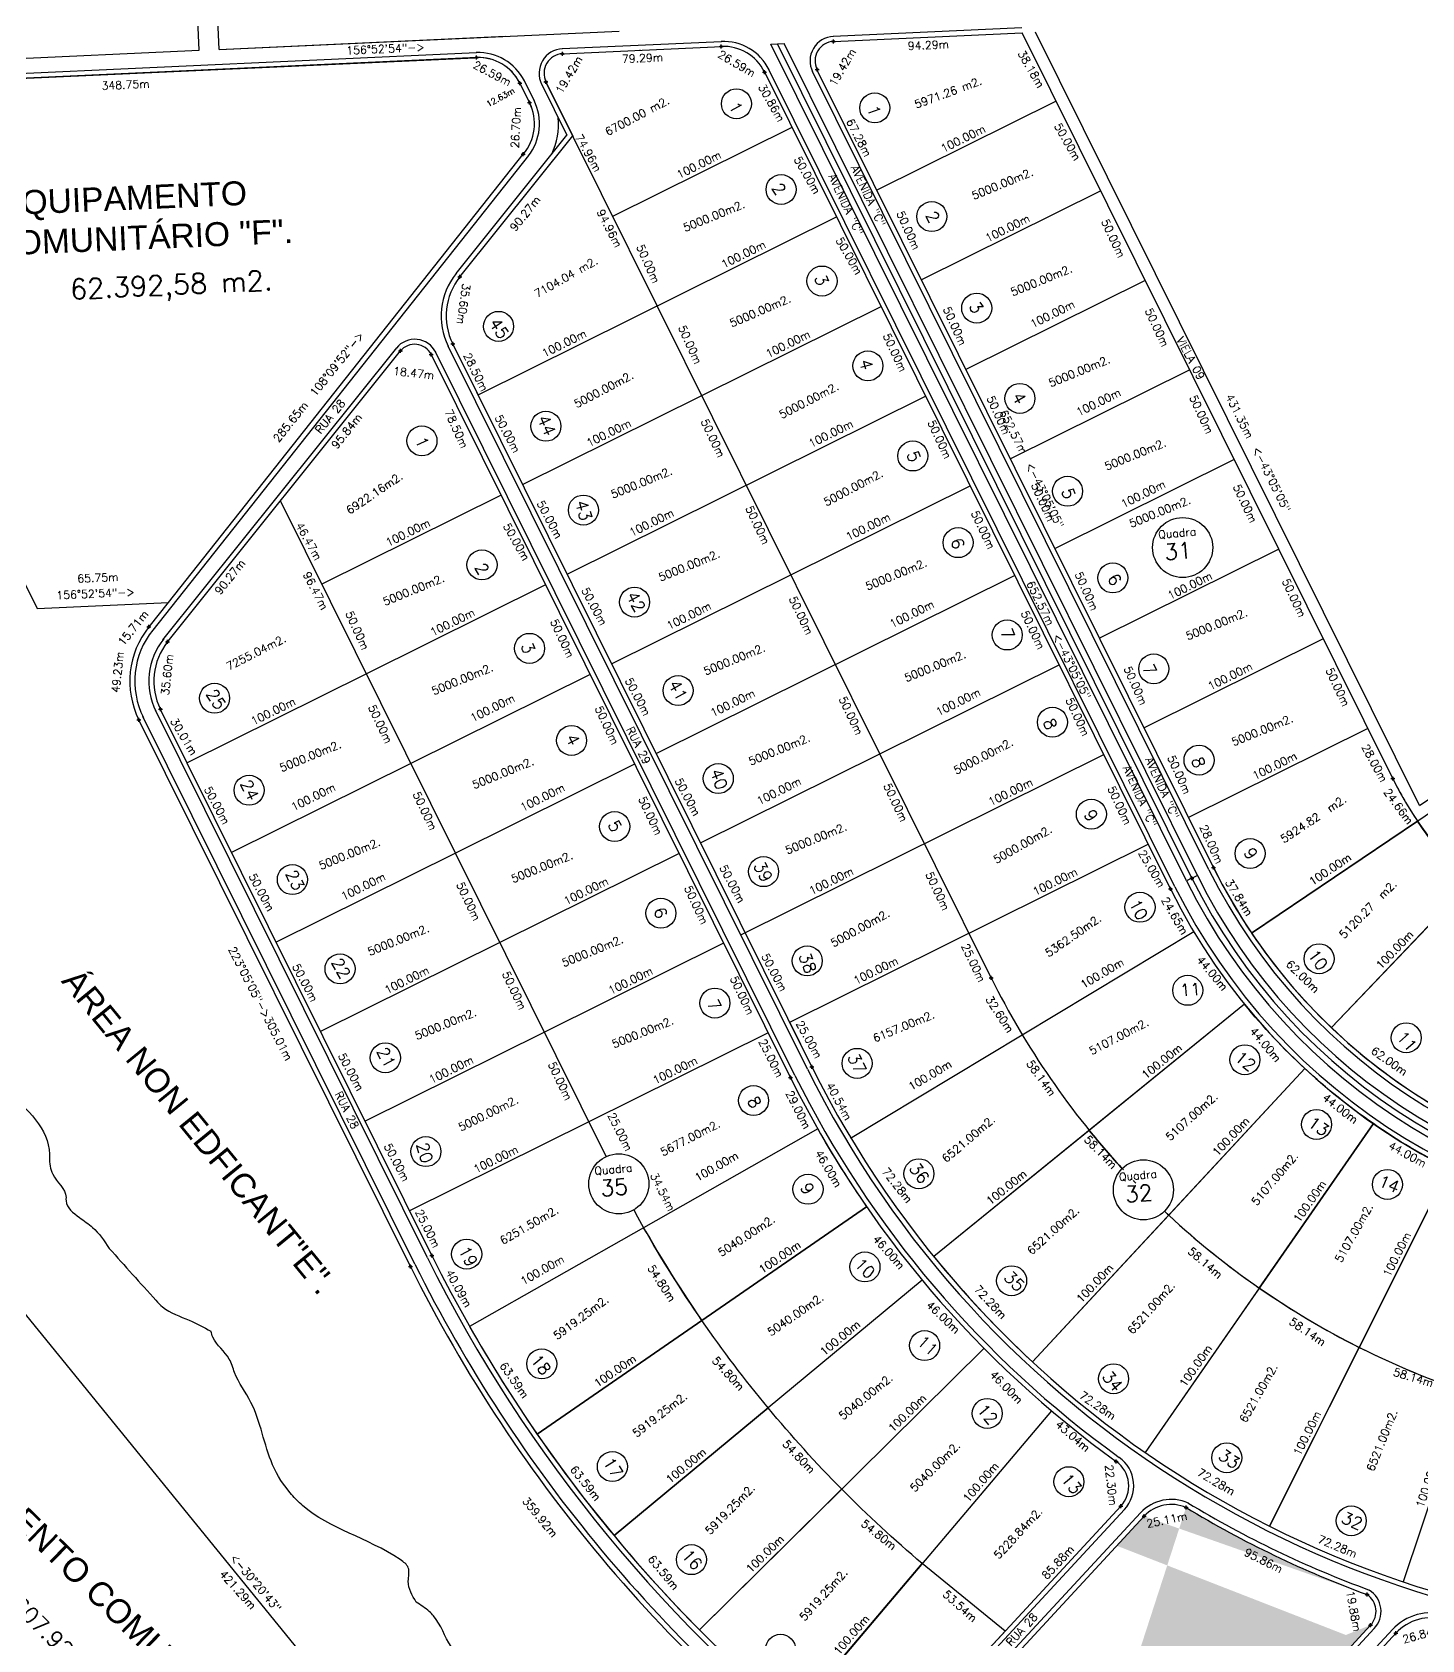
# Model space of a CAD drawing. Extents: x -23785941 to 8798891, y -8418521 to 21897894.
# Drawn here: x -25340 to -24646, y -2674 to -1871 of the extents above; entities that cross this region are included whole.
import ezdxf
from ezdxf.enums import TextEntityAlignment as Align

# ---------------------------------------------------------------- set-up
doc = ezdxf.new("R2010")
doc.units = 0
doc.header["$MEASUREMENT"] = 0
doc.header["$PDMODE"] = 34
doc.header["$PDSIZE"] = 1
doc.layers.get('0').update_dxf_attribs({"linetype": 'CONTINUOUS'})
for name, color, linetype in [('CALCADA', 3, 'CONTINUOUS'), ('REG60_100', 2, 'CONTINUOUS'), ('RUA', 1, 'CONTINUOUS'), ('TER_POLI', 5, 'CONTINUOUS'), ('VEGE', 102, 'CONTINUOUS'), ('VIEWPORT', 7, 'CONTINUOUS')]:
    doc.layers.add(name, color=color, linetype=linetype)
doc.styles.add('1_5MM', font='romans.shx', dxfattribs={"height": 6})
doc.styles.add('1MM', font='romans.shx', dxfattribs={"height": 4})
doc.styles.add('2_5MM', font='romans.shx', dxfattribs={"height": 10})
doc.styles.add('2MM', font='romans.shx', dxfattribs={"height": 8})
doc.styles.add('3MM', font='romans.shx', dxfattribs={"height": 12})
pattern_1 = [(159.495356, (-17588.3454, 15679.0388), (-4.5499744, -2.07309746), [0.9375, -6.1335678]), (114.495356, (-17588.3454, 15679.039), (-4.5499744, -2.0730975), [0.9375, -4.0625]), (204.495356, (-17588.3454, 15679.039), (2.0730975, -4.5499744), [0.9375, -4.0625])]

msp = doc.modelspace()

# ---------------------------------------------------------------- hatches: boundary and pattern name
at = {"layer": 'VEGE'}
h = msp.add_hatch(dxfattribs=at)
h.set_pattern_fill('GRASS', color=256, scale=5, angle=69.49536, style=0)
h.set_pattern_definition(pattern_1)
edge = h.paths.add_edge_path()
edge.add_line((-24784.86, -2612.72), (-24931.1, -2770.67))
edge.add_line((-24671.68, -2667.11), (-24843.05, -2852.2))
edge.add_arc((-24493.06, -2160.84), 523.12, 238.81481, 249.82227)
h = msp.add_hatch(dxfattribs=at)
h.set_pattern_fill('GRASS', color=256, scale=5, angle=69.49536, style=0)
h.set_pattern_definition(pattern_1)
h.paths.add_polyline_path([(-24798.51, -2627.46), (-24931.1, -2770.67), (-24843.05, -2852.2), (-24678.34, -2674.3)])
h.paths.add_polyline_path([(-24812.21, -2742.33), (-24786.08, -2711.17), (-24790.67, -2707.32), (-24816.81, -2738.47)], flags=24)
h.paths.add_polyline_path([(-24842.31, -2750.25), (-24785.88, -2684.98), (-24775.65, -2693.82), (-24832.08, -2759.09)], flags=24)
h.paths.add_polyline_path([(-24857.03, -2700.97), (-24838.46, -2680.92), (-24842.87, -2676.84), (-24861.44, -2696.9)], flags=24)
h.paths.add_polyline_path([(-24762.74, -2761.17), (-24744.17, -2741.11), (-24748.57, -2737.04), (-24767.14, -2757.1)], flags=24)
h.paths.add_polyline_path([(-24896.71, -2800.35), (-24876.78, -2818.2), (-24872.77, -2813.73), (-24892.71, -2795.88)], flags=24)

# ---------------------------------------------------------------- linework, layer by layer
for p, q in [((-25256.93, -1880.09), (-25274.71, -1490.5)), ((-25246.94, -1879.64), (-25264.72, -1490.04)), ((-25246.94, -1879.64), (-25047.15, -1870.52)), ((-24940.11, -1875.64), (-24845.77, -1871.34)), ((-24660.65, -2244.08), (-24845.77, -1871.34)), ((-24647.29, -2257.49), (-24839.22, -1871.04)), ((-25246.94, -1879.64), (-25103.89, -1873.11)), ((-25075.49, -1881.82), (-24995.9, -1878.19)), ((-25036.7, -1880.05), (-25036.71, -1879.88)), ((-24995.91, -1878.19), (-24996.14, -1878.2)), ((-25466.81, -1899.69), (-25118.42, -1883.78)), ((-25456.72, -1889.21), (-25256.93, -1880.09)), ((-25075.49, -1881.82), (-25075.35, -1881.82)), ((-24861.28, -2343.71), (-25083.72, -1895.81)), ((-25083.72, -1895.81), (-25070.31, -1922.8)), ((-25083.72, -1895.81), (-25083.66, -1895.93)), ((-24771.71, -2299.23), (-24974.58, -1890.75)), ((-24974.58, -1890.75), (-24974.48, -1890.95)), ((-24750.22, -2288.56), (-24948.34, -1889.63)), ((-25466.81, -1899.69), (-25338.01, -2159.03)), ((-25096.89, -1896.27), (-25091.93, -1906.27)), ((-25096.89, -1896.27), (-25091.93, -1906.27)), ((-25096.89, -1896.27), (-25091.93, -1906.27)), ((-24828.79, -1905.53), (-24918.35, -1950.01)), ((-25050.32, -1963.07), (-24960.75, -1918.59)), ((-25126.72, -1993.28), (-25070.31, -1922.8)), ((-25272.33, -2156.03), (-25095.04, -1932.06)), ((-24806.55, -1950.31), (-24896.11, -1994.79)), ((-25117.64, -2052.33), (-24938.51, -1963.37)), ((-24784.31, -1995.09), (-24873.87, -2039.57)), ((-25095.4, -2097.11), (-24916.27, -2008.15)), ((-25273.12, -2176.22), (-25156.35, -2030.31)), ((-25156.35, -2030.31), (-25156.5, -2030.49)), ((-24961.59, -2393.53), (-25141.16, -2031.94)), ((-25141.16, -2031.94), (-25141.06, -2032.15)), ((-24950.84, -2388.19), (-25130.32, -2026.81)), ((-25117.64, -2052.33), (-25130.32, -2026.81)), ((-24762.07, -2039.87), (-24851.63, -2084.35)), ((-25073.16, -2141.9), (-24894.03, -2052.93)), ((-24739.83, -2084.65), (-24829.39, -2129.14)), ((-25106.15, -2102.45), (-25195.71, -2146.93)), ((-25050.92, -2186.68), (-24871.79, -2097.72)), ((-25053.65, -2432.98), (-25216.38, -2105.32)), ((-24717.59, -2129.44), (-24807.15, -2173.92)), ((-25028.68, -2231.46), (-24849.55, -2142.5)), ((-25195.71, -2146.93), (-25195.71, -2146.93)), ((-25083.91, -2147.23), (-25173.47, -2191.71)), ((-25272.44, -2156.04), (-25282.15, -2168.29)), ((-25273.12, -2176.22), (-25272.78, -2175.79)), ((-24695.35, -2174.22), (-24784.91, -2218.7)), ((-25173.47, -2191.71), (-25263.03, -2236.19)), ((-25061.67, -2192.01), (-25151.23, -2236.49)), ((-25006.44, -2276.24), (-24827.31, -2187.28)), ((-25140.71, -2482.49), (-25276.62, -2208.84)), ((-25276.62, -2208.84), (-25276.38, -2209.32)), ((-24563.25, -2208.12), (-24731.2, -2321.24)), ((-24647.29, -2257.49), (-24567.22, -2203.56)), ((-25151.46, -2487.83), (-25287.41, -2214.09)), ((-25287.41, -2214.09), (-25287.13, -2214.66)), ((-24673.11, -2219), (-24762.67, -2263.48)), ((-24673.11, -2219), (-24762.67, -2263.48)), ((-24660.65, -2244.08), (-24673.11, -2219)), ((-24660.65, -2244.08), (-24673.11, -2219)), ((-24986.44, -2322.13), (-24805.07, -2232.06)), ((-25151.23, -2236.49), (-25240.79, -2280.97)), ((-25039.43, -2236.8), (-25128.99, -2281.27)), ((-24660.65, -2244.08), (-24660.65, -2244.08)), ((-24660.65, -2244.08), (-24660.65, -2244.08)), ((-24750.22, -2288.56), (-24762.67, -2263.48)), ((-24762.67, -2263.48), (-24750.22, -2288.56)), ((-24731.2, -2321.24), (-24648.26, -2265.38)), ((-25128.99, -2281.27), (-25218.55, -2325.76)), ((-25017.19, -2281.58), (-25106.75, -2326.06)), ((-24961.96, -2365.8), (-24782.83, -2276.84)), ((-24771.71, -2299.23), (-24782.83, -2276.84)), ((-24750.21, -2288.56), (-24750.22, -2288.56)), ((-24750.22, -2288.56), (-24750.21, -2288.56)), ((-24758.27, -2292.56), (-24763.65, -2295.23)), ((-24622.26, -2296.2), (-24691.31, -2368.54)), ((-24931.5, -2423.83), (-24760.07, -2320.53)), ((-24861.27, -2343.71), (-24872.39, -2321.32)), ((-24734.5, -2316.23), (-24734.55, -2316.26)), ((-25106.75, -2326.06), (-25196.31, -2370.54)), ((-24994.95, -2326.36), (-25084.51, -2370.84)), ((-24734.65, -2356.88), (-24889.95, -2482.9)), ((-24953.08, -2389.31), (-24964.2, -2366.91)), ((-24950.84, -2388.19), (-24961.96, -2365.8)), ((-25084.51, -2370.84), (-25174.07, -2415.32)), ((-24972.71, -2371.14), (-25062.27, -2415.62)), ((-24961.59, -2393.53), (-24972.71, -2371.14)), ((-24704.61, -2388.98), (-24840.6, -2535.63)), ((-25062.27, -2415.62), (-25151.83, -2460.1)), ((-25062.27, -2415.62), (-25151.83, -2460.1)), ((-24670.34, -2416.51), (-24784.31, -2580.87)), ((-24670.34, -2416.51), (-24727.32, -2498.69)), ((-24947.97, -2419.13), (-25034.93, -2468.51)), ((-24632.54, -2438.95), (-24722.2, -2617.73)), ((-24677.37, -2528.34), (-24632.54, -2438.95)), ((-24923.53, -2458.09), (-25088.1, -2571.73)), ((-25005.82, -2514.91), (-24923.53, -2458.09)), ((-24591.95, -2455.83), (-24655.52, -2645.46)), ((-25370.96, -2478.68), (-25104.98, -2805.39)), ((-24895.76, -2494.75), (-25049.72, -2622.4)), ((-24727.32, -2498.69), (-24784.31, -2580.87)), ((-24864.88, -2528.82), (-25007.03, -2669.51)), ((-24722.2, -2617.73), (-24677.37, -2528.34)), ((-24831.12, -2560.06), (-24960.37, -2712.68)), ((-24796.55, -2607.68), (-24912.72, -2733.15)), ((-24784.86, -2612.72), (-24931.1, -2770.67)), ((-24854.37, -2670.13), (-24895.74, -2636.37)), ((-24671.68, -2667.11), (-24843.05, -2852.2)), ((-24912.72, -2733.15), (-24854.37, -2670.13)), ((-24658.81, -2670.86), (-24829.79, -2855.54))]:
    msp.add_line(p, q)
at = {"color": 5}
msp.add_line((-24971.33, -1877.07), (-24964.78, -1876.77), dxfattribs=at)
at = {"color": 100}
for p, q in [((-24763.65, -2295.23), (-24971.33, -1877.07)), ((-24760.96, -2293.9), (-24968.05, -1876.92)), ((-24758.28, -2292.56), (-24964.78, -1876.77))]:
    msp.add_line(p, q, dxfattribs=at)
at = {"color": 3}
for p, q in [((-25128.67, -1991.72), (-25073.26, -1922.49)), ((-25092.38, -1932.72), (-25280.19, -2169.84)), ((-25275.07, -2174.65), (-25158.3, -2028.75))]:
    msp.add_line(p, q, dxfattribs=at)
for points in [[(-25095.04, -1932.06), (-25095.07, -1932.08, 0.299702), (-25091.93, -1906.27), (-25096.89, -1896.27, 0.290574), (-25118.15, -1883.77), (-25466.81, -1899.69), (-25338.01, -2159.03), (-25272.33, -2156.03)], [(-24731.2, -2321.24, 0.054037), (-24691.31, -2368.54), (-24622.26, -2296.2, -0.054037), (-24648.26, -2265.38)], [(-24622.26, -2296.2), (-24691.31, -2368.54, 0.054037), (-24642.2, -2406.19), (-24590.26, -2320.74, -0.054037)], [(-24704.61, -2388.98), (-24772.6, -2462.3, 0.035369), (-24727.32, -2498.69), (-24670.34, -2416.51, -0.035369)], [(-24670.34, -2416.51), (-24727.32, -2498.69, 0.035369), (-24677.37, -2528.34), (-24632.54, -2438.95, -0.035369)], [(-24632.54, -2438.95), (-24677.37, -2528.34, 0.035369), (-24623.73, -2550.65), (-24591.95, -2455.83, -0.035369)], [(-25034.93, -2468.51), (-25121.89, -2517.88, 0.021989), (-25088.1, -2571.73), (-25005.82, -2514.91, -0.021989)], [(-25005.82, -2514.91), (-25088.1, -2571.73, 0.021989), (-25049.72, -2622.4), (-24972.74, -2558.57, -0.021989)], [(-24972.74, -2558.57), (-25049.72, -2622.4, 0.021989), (-25007.03, -2669.51), (-24935.95, -2599.17, -0.021989)], [(-24935.95, -2599.17), (-25007.03, -2669.51, 0.021989), (-24960.37, -2712.68), (-24895.74, -2636.37, -0.021989)]]:
    msp.add_lwpolyline(points, format="xyb", close=True)
for points in [[(-24774.73, -2460.32, 0.001768), (-24772.6, -2462.3), (-24704.61, -2388.98, -0.035369), (-24734.65, -2356.88), (-24812.3, -2419.89, 0.015904), (-24795.19, -2439.66, 0.015904)], [(-24795.19, -2439.66, -0.015904), (-24812.3, -2419.89), (-24889.95, -2482.9, 0.035369), (-24840.6, -2535.63), (-24772.6, -2462.3, -0.001768), (-24774.73, -2460.32)], [(-24789.03, -2446.19, -0.001072), (-24790.25, -2444.92, -0.001072)], [(-24790.25, -2444.92, 0.001072), (-24789.03, -2446.19)]]:
    msp.add_lwpolyline(points, format="xyb")
for centre in [(-24988.57, -1906.84), (-24919.42, -1908.87), (-24966.24, -1949.67), (-24890.98, -1963.21), (-24945.81, -1995.41), (-24868.52, -2008.96), (-25107.42, -2018.07), (-24922.86, -2037.81), (-24846.92, -2054.07), (-25083.76, -2067.98), (-25145.68, -2075.29), (-24900.43, -2082.85), (-24823.14, -2100.46), (-25065.03, -2109.86), (-24877.79, -2126.16), (-25115.69, -2137.25), (-24800.5, -2143.77), (-25039.45, -2155.89), (-24853.29, -2172.3), (-25091.95, -2178.98), (-24780.06, -2189.23), (-25017.72, -2200.06), (-25249.29, -2203.92), (-24830.66, -2215.9), (-25070.94, -2225.02), (-24757.43, -2234.86), (-24997.62, -2244.04), (-25232.07, -2249.91), (-24811.23, -2261.87), (-25049.4, -2268.04), (-24731.9, -2281.51), (-25210.43, -2294.55), (-24974.99, -2290.57), (-25026.28, -2311.35), (-24786.93, -2308.37), (-24953.19, -2335.17), (-24697.43, -2334.11), (-25186.62, -2339.17), (-24763.09, -2349.88), (-24999.33, -2356.26), (-24653.93, -2373.59), (-25163.98, -2383.61), (-24734.53, -2384.58), (-24928.25, -2386.38), (-24980.02, -2404.97), (-24698.74, -2416.92), (-25143.7, -2430.49), (-24897.37, -2441.54), (-24952.8, -2449.32), (-24663.32, -2446.88), (-25123.35, -2481.72), (-24924.34, -2488.13), (-24851.06, -2495.03), (-24894.53, -2527.42), (-25085.85, -2536.59), (-24800.13, -2543.98), (-24863.23, -2561.34), (-24743.59, -2583.5), (-25050.55, -2587.88), (-24822.46, -2595.45), (-24681.36, -2615.01), (-25011.05, -2634.41), (-24966.52, -2679.22)]:
    msp.add_circle(centre, 7.5)
at = {"color": 5}
for centre in [(-24765.61, -2128.6), (-25047.33, -2446.58), (-24785.23, -2449.6)]:
    msp.add_circle(centre, 15, dxfattribs=at)
for centre, radius, start, end in [((-24995.09, -1901.18), 23.01, 26.41063, 92.61305), ((-24939.52, -1885.4), 9.78, 92.61369, 206.41063), ((-25117.37, -1906.77), 23.01, 26.41059, 92.61467), ((-25074.9, -1891.58), 9.78, 92.61369, 206.41063), ((-25113.1, -1916.78), 23.64, 319.67627, 26.41063), ((-25102.24, -2012.86), 31.34, 141.33049, 206.41063), ((-25149.31, -2036.24), 9.21, 26.41063, 141.33049), ((-25248.3, -2195.38), 43.35, 141.33049, 206.41063), ((-25248.3, -2195.38), 31.35, 141.33049, 206.41063), ((-24493.06, -2160.84), 187.12, 206.41063, 270.43452), ((-24493.06, -2160.84), 187.12, 206.41063, 213.96119), ((-24493.06, -2160.84), 287.12, 206.41063, 270.43452), ((-24493.06, -2160.84), 287.12, 206.41063, 213.96119), ((-24493.06, -2160.84), 311.12, 206.41063, 270.43452), ((-24493.06, -2160.84), 411.12, 206.41063, 222.70224), ((-24493.06, -2160.84), 523.12, 206.41063, 234.23747), ((-24493.06, -2160.84), 511.12, 206.41063, 270.43452), ((-24493.06, -2160.84), 311.12, 235.26258, 243.36508), ((-24493.06, -2160.84), 523.12, 209.58702, 214.62563), ((-24493.06, -2160.84), 411.12, 223.7081, 223.95372), ((-24493.06, -2160.84), 623.12, 208.65027, 214.62563), ((-24493.06, -2160.84), 411.12, 226.7548, 270.45951), ((-24493.06, -2160.84), 723.12, 206.41063, 232.54333), ((-24493.06, -2160.84), 735.12, 206.41063, 234.46291), ((-24493.06, -2160.84), 411.12, 235.26258, 243.36508), ((-24493.06, -2160.84), 411.12, 235.26258, 243.36508), ((-24807.55, -2597.49), 14.99, 317.20508, 54.23747), ((-24771.35, -2625.22), 18.41, 65.74408, 137.20508), ((-24493.06, -2160.84), 523.12, 238.81481, 249.82227), ((-24679.08, -2660.26), 10.08, 317.20508, 56.40213), ((-24641.28, -2687.73), 24.33, 73.88591, 137.20508)]:
    msp.add_arc(centre, radius, start, end)
at = {"color": 3}
for centre, radius, start, end in [((-25102.24, -2012.86), 33.84, 141.33049, 206.41063), ((-25149.31, -2036.24), 11.71, 26.41063, 141.33049)]:
    msp.add_arc(centre, radius, start, end, dxfattribs=at)
at = {"color": 100}
for radius in [302.12, 299.12, 296.12]:
    msp.add_arc((-24493.06, -2160.84), radius, 206.41063, 270.43452, dxfattribs=at)
at = {"color": 140}
for points, start_tangent in [([(-25353.44, -2399.8), (-25331.85, -2431.8), (-25331.85, -2433.47), (-25330.18, -2441.78), (-25323.53, -2453.41), (-25323.53, -2455.08), (-25316.87, -2463.39), (-25310.22, -2468.37), (-25301.94, -2478.84)], (-0.545978, 0.837799)), ([(-25148.56, -2655.63), (-25152.5, -2645.22), (-25152.5, -2638.45), (-25156.57, -2634.39), (-25205.39, -2607.29), (-25210.81, -2601.87), (-25220.3, -2586.97), (-25231.15, -2555.81), (-25239.29, -2540.91), (-25242, -2534.14), (-25250.13, -2523.3), (-25251.14, -2520.22)], (0.603856, -0.797093)), ([(-25045.88, -2796.04), (-25063.45, -2780.3), (-25072.18, -2767.22), (-25087.46, -2736.68), (-25091.83, -2725.78), (-25104.93, -2708.33), (-25115.84, -2690.88), (-25124.58, -2684.34), (-25131.13, -2677.79), (-25139.86, -2662.52), (-25142.04, -2660.34), (-25148.56, -2655.63)], (0.590283, -0.807196))]:
    msp.add_spline(points, degree=3, dxfattribs=dict(at, start_tangent=start_tangent))
at = {"color": 140, "end_tangent": (0.979341, -0.202217)}
msp.add_spline([(-25301.94, -2478.84), (-25278.57, -2504.8), (-25275.24, -2508.13), (-25261.93, -2514.78), (-25251.14, -2520.22)], degree=3, dxfattribs=at)
for p in [(-25118.42, -1883.78), (-25096.76, -1896.53), (-25126.72, -1993.28), (-25130.32, -2026.81), (-25272.78, -2175.79), (-25276.38, -2209.32), (-24660.65, -2244.08), (-24750.22, -2288.56), (-24760.96, -2293.9), (-24771.71, -2299.23), (-24861.27, -2343.71), (-24961.58, -2393.53), (-24950.84, -2388.19), (-25140.71, -2482.49), (-24798.79, -2585.33), (-24796.55, -2607.68), (-24763.94, -2608.37), (-24784.86, -2612.72)]:
    msp.add_point(p)
at = {"layer": 'CALCADA'}
for p, q in [((-24940.23, -1873.08), (-24845.89, -1868.78)), ((-25075.61, -1879.26), (-24996.01, -1875.63)), ((-24971.33, -1877.07), (-24964.78, -1876.77)), ((-25466.37, -1897.1), (-25118.44, -1881.22)), ((-25094.9, -1894.65), (-25089.68, -1905.17)), ((-24769.47, -2298.12), (-24972.34, -1889.64)), ((-24752.46, -2289.67), (-24950.58, -1890.74)), ((-25085.96, -1896.92), (-25073.26, -1922.49)), ((-24959.35, -2392.42), (-25138.92, -2030.83)), ((-24953.08, -2389.31), (-25132.55, -2027.92)), ((-25149.22, -2486.72), (-25285.17, -2212.98)), ((-25142.95, -2483.6), (-25278.86, -2209.95)), ((-24786.68, -2611), (-24911.59, -2745.92)), ((-24794.71, -2609.37), (-24910.88, -2734.85)), ((-24669.91, -2668.87), (-24841.21, -2853.89)), ((-24660.63, -2669.15), (-24832.37, -2854.64))]:
    msp.add_line(p, q, dxfattribs=at)
for centre, radius, start, end in [((-25074.9, -1891.58), 12.28, 92.61369, 206.41063), ((-24995.09, -1901.18), 25.51, 26.41063, 92.61305), ((-24939.52, -1885.4), 12.28, 92.61369, 206.41063), ((-25117.37, -1906.77), 25.51, 26.41059, 92.61467), ((-25113.1, -1916.78), 26.14, 321.61897, 26.41063), ((-25113.1, -1916.78), 35.64, 334.75938, 4.8228), ((-25248.3, -2195.38), 40.85, 141.33049, 206.41063), ((-25248.3, -2195.38), 33.85, 141.33049, 206.41063), ((-24493.06, -2160.84), 289.62, 206.41063, 270.43452), ((-24493.06, -2160.84), 308.62, 206.41063, 270.43452), ((-24493.06, -2160.84), 520.62, 206.41063, 234.23747), ((-24493.06, -2160.84), 513.62, 206.41063, 270.43452), ((-24493.06, -2160.84), 732.62, 206.41063, 233.23465), ((-24493.06, -2160.84), 725.62, 206.41063, 232.54333), ((-24807.55, -2597.49), 17.49, 317.20508, 54.23747), ((-24771.35, -2625.22), 20.91, 65.78733, 137.20508), ((-24493.06, -2160.84), 520.62, 238.76802, 249.85279), ((-24641.28, -2687.73), 26.83, 73.88591, 137.20508)]:
    msp.add_arc(centre, radius, start, end, dxfattribs=at)
at = {"layer": 'REG60_100'}
msp.add_line((-24658.81, -2670.86), (-24659.13, -2671.21), dxfattribs=at)
msp.add_arc((-24679.08, -2660.26), 12.58, 316.77072, 57.81649, dxfattribs=at)
for p in [(-24673.5, -2651.86), (-24671.68, -2667.11), (-24659.13, -2671.2)]:
    msp.add_point(p, dxfattribs=at)
at = {"layer": 'RUA'}
for p, q in [((-25466.81, -1899.69), (-25338.01, -2159.03)), ((-25096.8, -1896.52), (-25096.72, -1896.45)), ((-25095.07, -1932.08), (-25095.04, -1932.06)), ((-25338.01, -2159.03), (-25272.33, -2156.03))]:
    msp.add_line(p, q, dxfattribs=at)
at = {"layer": 'TER_POLI'}
for p, q in [((-25466.81, -1899.69), (-25118.42, -1883.78)), ((-25466.81, -1899.69), (-25119.12, -1883.81)), ((-25118.42, -1883.78), (-25118.42, -1883.78))]:
    msp.add_line(p, q, dxfattribs=at)
at = {"layer": 'VIEWPORT'}
for p in [(-24996.14, -1878.2), (-24940.11, -1875.64), (-25075.49, -1881.82), (-25083.72, -1895.81), (-24974.48, -1890.95), (-24948.28, -1889.75), (-25091.93, -1906.27), (-25095.04, -1932.06), (-25156.35, -2030.31), (-25141.06, -2032.15), (-25282.15, -2168.29), (-25287.13, -2214.66), (-25151.46, -2487.83)]:
    msp.add_point(p, dxfattribs=at)

# ---------------------------------------------------------------- texts
at = {"color": 1, "style": '1MM'}
for s, rotation, p in [('156%%d52\'54"->', 2.61369, (-25163.97, -1879.33)), ('652.57m  <-43%%d05\'05"', 296.41063, (-24840.93, -2089.33)), (' <-43%%d05\'05"', 296.41063, (-24721.73, -2093.35)), ('652.57m  <-43%%d05\'05"', 296.41063, (-24827.51, -2174.82))]:
    msp.add_text(s, height=4, rotation=rotation, dxfattribs=at).set_placement(p, align=Align.MIDDLE)
at = {"style": '1MM'}
for rotation, p in [(39.05758, (-24775.99, -2385.28)), (39.05758, (-24775.99, -2385.28)), (39.05758, (-24853.64, -2448.29)), (63.36508, (-24703.36, -2571.23))]:
    msp.add_text('100.00m', height=4, rotation=rotation, dxfattribs=at).set_placement(p, align=Align.MIDDLE)
at = {"attachment_point": 1}
for s, insert, char_height, width, rotation, style in [('1', (-24987.55, -1905.02), 6, 1.625, 298.90353, '1_5MM'), ('1', (-24917.83, -1906.89), 6, 1.625, 289.89983, '1_5MM'), ('2', (-24966.25, -1945.57), 6, 11.198, 303.13065, '1_5MM'), ('2', (-24889, -1959.64), 6, 11.198, 297.4933, '1_5MM'), ('3', (-24944.1, -1991.5), 6, 7.465, 290.71767, '1_5MM'), ('3', (-24867.63, -2004.86), 6, 7.465, 303.61583, '1_5MM'), ('45', (-25107.43, -2013.21), 6, 3.251, 303.31198, '1_5MM'), ('VIELA 09', (-24765.31, -2022.76), 4, 603.212, 298.07976, '1MM'), ('4', (-24921.36, -2033.87), 6, 5.226, 284.23218, '1_5MM'), ('4', (-24845.85, -2050.22), 6, 5.226, 299.00832, '1_5MM'), ('44', (-25082.84, -2061.64), 6, 3.251, 294.27487, '1_5MM'), ('1', (-25143.97, -2072.34), 6, 1.625, 294.07273, '1_5MM'), ('5', (-24897.99, -2079.64), 6, 8.212, 290.93276, '1_5MM'), ('5', (-24820.66, -2098.19), 6, 8.212, 289.70861, '1_5MM'), ('43', (-25063.36, -2104.31), 6, 3.251, 285.78641, '1_5MM'), ('6', (-24876.05, -2123.15), 6, 3.942, 290.0962, '1_5MM'), ('2', (-25114.38, -2135.51), 6, 11.198, 299.76604, '1_5MM'), ('6', (-24798.32, -2140.93), 6, 3.942, 300.7097, '1_5MM'), ('42', (-25038.53, -2149.76), 6, 3.251, 297.80581, '1_5MM'), ('7', (-24851.28, -2168.19), 6, 3.942, 293.31007, '1_5MM'), ('3', (-25090.89, -2175.26), 6, 7.465, 293.24711, '1_5MM'), ('7', (-24780.58, -2185.98), 6, 3.942, 295.58628, '1_5MM'), ('25', (-25248.8, -2198.5), 6, 1.625, 302.85329, '1_5MM'), ('41', (-25017.58, -2194.01), 6, 3.251, 298.30708, '1_5MM'), ('8', (-24830.05, -2213.29), 6, 4.927, 293.78576, '1_5MM'), ('4', (-25068.74, -2221.02), 6, 5.226, 295.51198, '1_5MM'), ('40', (-24996.2, -2238.46), 6, 3.251, 289.78156, '1_5MM'), ('8', (-24755.75, -2232.56), 6, 4.927, 289.47252, '1_5MM'), ('24', (-25231.34, -2243.85), 6, 3.251, 295.81888, '1_5MM'), ('5', (-25047.9, -2264.12), 6, 8.212, 300.11763, '1_5MM'), ('9', (-24810.42, -2258.67), 6, 7.631, 305.7999, '1_5MM'), ('9', (-24730.44, -2277.71), 6, 7.631, 303.61781, '1_5MM'), ('39', (-24974.94, -2284.7), 6, 3.251, 297.6489, '1_5MM'), ('23', (-25208.72, -2288.86), 6, 3.251, 296.67513, '1_5MM'), ('10', (-24787.32, -2303.55), 6, 2.438, 296.79452, '1_5MM'), ('6', (-25024.58, -2307.64), 6, 3.942, 291.64322, '1_5MM'), ('22', (-25186.05, -2332.91), 6, 2.438, 299.58599, '1_5MM'), ('38', (-24951.98, -2330.34), 6, 3.251, 291.21365, '1_5MM'), ('10', (-24698.51, -2328.66), 6, 2.438, 305.12872, '1_5MM'), ('11', (-24767.13, -2346.93), 6, 3.251, 4.71761, '1_5MM'), ('7', (-24998.2, -2353.65), 6, 3.942, 296.78267, '1_5MM'), ('11', (-24654.71, -2369.56), 6, 3.251, 311.30121, '1_5MM'), ('21', (-25163.35, -2377.45), 6, 7.631, 297.71557, '1_5MM'), ('37', (-24927.78, -2380.55), 6, 2.438, 294.77502, '1_5MM'), ('12', (-24736.38, -2379.67), 6, 3.251, 320.82304, '1_5MM'), ('8', (-24978.27, -2402.05), 6, 4.927, 301.73055, '1_5MM'), ('13', (-24700.19, -2412.4), 6, 1.625, 324.83286, '1_5MM'), ('20', (-25142.86, -2425.26), 6, 4.927, 285.97154, '1_5MM'), ('36', (-24897.75, -2435.32), 6, 3.251, 306.39065, '1_5MM'), ('9', (-24951.93, -2445.21), 6, 7.631, 302.90972, '1_5MM'), ('14', (-24666.08, -2441.95), 6, 11.198, 336.82006, '1_5MM'), ('19', (-25122.48, -2476.88), 6, 3.942, 298.98822, '1_5MM'), ('10', (-24925.75, -2482.95), 6, 2.438, 313.82754, '1_5MM'), ('35', (-24851.23, -2489.54), 6, 3.251, 315.70251, '1_5MM'), ('11', (-24894.87, -2521.74), 6, 3.251, 318.29587, '1_5MM'), ('18', (-25087.03, -2531.08), 6, 3.942, 308.52231, '1_5MM'), ('34', (-24801.57, -2539.39), 6, 2.438, 309.33388, '1_5MM'), ('12', (-24864.05, -2555.83), 6, 3.251, 309.14328, '1_5MM'), ('17', (-25050.32, -2582.44), 6, 8.212, 302.05372, '1_5MM'), ('33', (-24744.95, -2578.67), 6, 7.631, 325.77714, '1_5MM'), ('13', (-24822.09, -2590.56), 6, 1.625, 309.70741, '1_5MM'), ('32', (-24684.5, -2610.17), 6, 4.927, 336.69276, '1_5MM'), ('16', (-25011.73, -2628.53), 6, 5.226, 310.61352, '1_5MM')]:
    msp.add_mtext(s, dxfattribs=dict(at, insert=insert, char_height=char_height, width=width, rotation=rotation, style=style))
at = {"color": 1, "char_height": 4, "attachment_point": 1, "rotation": 5.03393, "style": '1MM'}
for insert in [(-24777.99, -2120.2), (-25059.7, -2438.19), (-24797.6, -2441.21)]:
    msp.add_mtext('Quadra', dxfattribs=dict(at, insert=insert))
at = {"color": 1, "char_height": 8, "width": 20.682, "attachment_point": 1, "rotation": 5.03393, "style": '2MM'}
for s, insert in [('31', (-24775.12, -2126.99)), ('35', (-25056.83, -2444.97)), ('32', (-24794.73, -2447.99))]:
    msp.add_mtext(s, dxfattribs=dict(at, insert=insert))
at = {"layer": 'REG60_100', "style": '1MM'}
for s, height, rotation, p in [('94.29m', 4, 2.61313, (-24892.69, -1877.48)), ('26.59m', 4, 332.28494, (-25110.55, -1891.7)), ('19.42m', 4, 59.51202, (-25072.23, -1892.31)), ('79.29m', 4, 2.61369, (-25035.51, -1884)), ('26.59m', 4, 329.51175, (-24988.36, -1886.79)), ('19.42m', 4, 59.51202, (-24935.58, -1888.56)), ('38.18m', 4, 299.99118, (-24841.29, -1889.47)), ('12.63m', 3, 28.65921, (-25106.48, -1903.58)), ('30.86m', 4, 299.53529, (-24971.02, -1906.39)), ('26.70m', 4, 86.73279, (-25098.78, -1918.73)), ('67.28m', 4, 297.36683, (-24927.38, -1923.79)), ('100.00m', 4, 26.41063, (-24875.35, -1924.19)), ('50.00m', 4, 299.99118, (-24823.12, -1925.82)), ('74.96m', 4, 299.72134, (-25062.49, -1931.42)), ('100.00m', 4, 26.41063, (-25007.31, -1937.25)), ('100.00m', 4, 26.41063, (-25007.31, -1937.25)), ('50.00m', 4, 299.99118, (-24953.13, -1942.52)), ('90.27m', 4, 51.33036, (-25094.15, -1961.62)), ('94.96m', 4, 297.36681, (-25051.98, -1969.11)), ('50.00m', 4, 294.28696, (-24902.63, -1970.11)), ('100.00m', 4, 26.41063, (-24853.11, -1968.97)), ('50.00m', 4, 295.07832, (-24800.24, -1974.08)), ('50.00m', 4, 299.99118, (-24932.23, -1982.87)), ('50.00m', 4, 294.28696, (-25032.63, -1986.81)), ('100.00m', 4, 26.41063, (-24985.07, -1982.03)), ('35.60m', 4, 261.82326, (-25124.85, -2006.83)), ('50.00m', 4, 294.28696, (-24879.41, -2017.89)), ('100.00m', 4, 26.41063, (-24830.67, -2011.87)), ('50.00m', 4, 295.07832, (-24778.42, -2018.61)), ('100.00m', 4, 26.41063, (-25074.63, -2026.51)), ('50.00m', 4, 294.28696, (-25011.73, -2027.16)), ('100.00m', 4, 26.41063, (-24962.83, -2026.81)), ('50.00m', 4, 295.07832, (-24909.35, -2031.13)), ('28.50m', 4, 296.41063, (-25118.74, -2040.9)), ('18.47m', 4, 353.87063, (-25149.81, -2041.42)), ('50.00m', 4, 294.28696, (-24857.59, -2062.42)), ('100.00m', 4, 26.41063, (-24807.68, -2055.98)), ('50.00m', 4, 295.07832, (-24756.21, -2062.06)), ('95.84m', 4, 51.33036, (-25183.32, -2070.41)), ('78.50m', 4, 294.26129, (-25128.44, -2069.24)), ('50.00m', 4, 298.05108, (-25102.9, -2071.7)), ('50.00m', 4, 295.42727, (-25000.27, -2073.94)), ('100.00m', 4, 26.41063, (-25052.39, -2071.29)), ('100.00m', 4, 26.41063, (-24941.41, -2071.61)), ('50.00m', 4, 295.07832, (-24887.03, -2074.55)), ('50.00m', 4, 294.28696, (-24835.38, -2105.87)), ('100.00m', 4, 26.41063, (-24785.36, -2101.84)), ('50.00m', 4, 295.07832, (-24734.39, -2106.59)), ('50.00m', 4, 298.05108, (-25081.88, -2114.59)), ('100.00m', 4, 26.41063, (-25030.97, -2116.09)), ('50.00m', 4, 295.42727, (-24977.95, -2117.36)), ('100.00m', 4, 26.41063, (-24922.78, -2118.2)), ('50.00m', 4, 295.07832, (-24865.3, -2119.74)), ('46.47m', 4, 298.83212, (-25202.17, -2125.51)), ('100.00m', 4, 26.41063, (-25152.7, -2121.11)), ('50.00m', 4, 299.99118, (-25098.45, -2125.74)), ('90.27m', 4, 51.33036, (-25241.63, -2143.27)), ('96.47m', 4, 297.21383, (-25198.77, -2150.22)), ('50.00m', 4, 294.28696, (-24813.56, -2150.4)), ('100.00m', 4, 26.41063, (-24761.99, -2147.59)), ('50.00m', 4, 295.07832, (-24709.94, -2153.77)), ('50.00m', 4, 298.05108, (-25059.56, -2158.01)), ('50.00m', 4, 295.42727, (-24956.22, -2162.54)), ('15.71m', 4, 51.61889, (-25289.97, -2168.77)), ('50.00m', 4, 294.28696, (-25177.95, -2170.03)), ('100.00m', 4, 26.41063, (-25130.46, -2165.89)), ('100.00m', 4, 26.41063, (-25012.34, -2162.68)), ('100.00m', 4, 26.41063, (-24900.9, -2161.77)), ('50.00m', 4, 295.07832, (-24840.39, -2169.79)), ('50.00m', 4, 295.07832, (-25075.57, -2174)), ('49.23m', 4, 83.87063, (-25297.78, -2190.86)), ('35.60m', 4, 83.87063, (-25273.02, -2192.16)), ('50.00m', 4, 294.28696, (-24789.11, -2197.57)), ('100.00m', 4, 26.41063, (-24741.91, -2192.87)), ('50.00m', 4, 295.07832, (-24688.12, -2198.3)), ('50.00m', 4, 298.05108, (-25037.83, -2203.19)), ('100.00m', 4, 26.41063, (-24990.46, -2206.25)), ('100.00m', 4, 26.41063, (-24877.77, -2205.79)), ('100.00m', 4, 26.41063, (-25220.03, -2210.37)), ('50.00m', 4, 295.42727, (-25166.48, -2216.81)), ('100.00m', 4, 26.41063, (-25110.44, -2208.76)), ('50.00m', 4, 295.07832, (-25053.25, -2217.42)), ('50.00m', 4, 295.42727, (-24931.31, -2212.59)), ('50.00m', 4, 295.07832, (-24818.07, -2213.21)), ('30.01m', 4, 300.92838, (-25264.61, -2223.1)), ('50.00m', 4, 294.28696, (-24767.29, -2242.1)), ('100.00m', 4, 26.41063, (-24719.67, -2237.66)), ('28.00m', 4, 298.62325, (-24669.7, -2236.32)), ('50.00m', 4, 298.05108, (-25248.09, -2257.46)), ('100.00m', 4, 26.41063, (-25200, -2253.24)), ('100.00m', 4, 26.41063, (-25085.45, -2253.48)), ('50.00m', 4, 298.05108, (-25012.92, -2253.24)), ('100.00m', 4, 26.41063, (-24967.33, -2250.27)), ('50.00m', 4, 295.42727, (-24908.99, -2256.01)), ('100.00m', 4, 26.41063, (-24851.63, -2250.72)), ('50.00m', 4, 295.07832, (-24797.11, -2257.47)), ('24.66m', 4, 306.38963, (-24657.72, -2257.95)), ('50.00m', 4, 295.42727, (-25144.16, -2260.23)), ('50.00m', 4, 295.07832, (-25031.52, -2262.6)), ('28.00m', 4, 294.2058, (-24751.17, -2276.85)), ('25.00m', 4, 300.4525, (-24781, -2289.1)), ('50.00m', 4, 298.05108, (-24990.6, -2296.67)), ('100.00m', 4, 26.41063, (-24941.19, -2295.2)), ('100.00m', 4, 33.96119, (-24691.95, -2289.39)), ('50.00m', 4, 298.05108, (-25225.77, -2300.88)), ('100.00m', 4, 26.41063, (-25175.02, -2297.96)), ('50.00m', 4, 295.42727, (-25122.43, -2305.41)), ('100.00m', 4, 26.41063, (-25063.74, -2300.23)), ('50.00m', 4, 295.07832, (-25008.61, -2307.2)), ('50.00m', 4, 295.42727, (-24888.03, -2300.27)), ('100.00m', 4, 26.41063, (-24829.39, -2295.5)), ('37.84m', 4, 302.16866, (-24737.45, -2303.49)), ('24.65m', 4, 300.54018, (-24769.49, -2312.63)), ('100.00m', 4, 46.33341, (-24659.67, -2329.61)), ('25.00m', 4, 295.51533, (-24870.09, -2336.18)), ('50.00m', 4, 298.05108, (-25204.04, -2346.06)), ('50.00m', 4, 298.05108, (-24969.64, -2340.92)), ('100.00m', 4, 26.41063, (-24918.95, -2339.98)), ('100.00m', 4, 30.62175, (-24805.86, -2341.34)), ('44.00m', 4, 310.03985, (-24750.77, -2341.37)), ('62.00m', 4, 315.54201, (-24705.57, -2342.97)), ('100.00m', 4, 26.41063, (-25153.31, -2344.71)), ('50.00m', 4, 295.42727, (-25099.52, -2350)), ('100.00m', 4, 26.41063, (-25041.5, -2345.01)), ('50.00m', 4, 295.07832, (-24985.7, -2352.38)), ('32.60m', 4, 302.90911, (-24857.01, -2361.86)), ('25.00m', 4, 299.21424, (-24952.26, -2374.46)), ('44.00m', 4, 310.01224, (-24724.19, -2376.97)), ('25.00m', 4, 296.4107, (-24971.22, -2383.77)), ('100.00m', 4, 39.05758, (-24775.99, -2385.28)), ('50.00m', 4, 298.05108, (-25181.14, -2390.65)), ('100.00m', 4, 26.41063, (-25131.07, -2389.49)), ('50.00m', 4, 295.42727, (-25076.62, -2395.19)), ('100.00m', 4, 26.41063, (-25019.26, -2389.8)), ('100.00m', 4, 30.62175, (-24891.91, -2392.28)), ('58.14m', 4, 305.87762, (-24836.29, -2393.7)), ('62.00m', 4, 324.85922, (-24662.33, -2385.28)), ('29.00m', 4, 296.93009, (-24957.65, -2409.58)), ('40.54m', 4, 298.47619, (-24937.24, -2405.36)), ('44.00m', 4, 322.23655, (-24686.82, -2408.95)), ('25.00m', 4, 296.4107, (-25046.65, -2420.64)), ('100.00m', 4, 47.16008, (-24741.54, -2422.92)), ('58.14m', 4, 314.41363, (-24806.57, -2430.76)), ('44.00m', 4, 331.2246, (-24653.29, -2431.91)), ('50.00m', 4, 298.05108, (-25158.23, -2435.84)), ('100.00m', 4, 26.41063, (-25108.83, -2434.28)), ('100.00m', 4, 29.8846, (-24998.56, -2437.89)), ('46.00m', 4, 300.63533, (-24942.54, -2438.97)), ('34.54m', 4, 296.93009, (-25025.35, -2450.61)), ('72.28m', 4, 308.00488, (-24908.18, -2447.32)), ('100.00m', 4, 39.05758, (-24853.64, -2448.29)), ('100.00m', 4, 55.26258, (-24702.12, -2455.32)), ('25.00m', 4, 296.41063, (-25142.77, -2468.94)), ('46.00m', 4, 311.6344, (-24912.41, -2480.7)), ('100.00m', 4, 63.36508, (-24658.53, -2481.85)), ('100.00m', 4, 34.62563, (-24966.94, -2483.2)), ('58.14m', 4, 319.5499, (-24754.31, -2486.07)), ('40.09m', 4, 299.30745, (-25127.29, -2498.84)), ('100.00m', 4, 29.65151, (-25085.57, -2489.65)), ('54.80m', 4, 303.14928, (-25025.9, -2496.25)), ('100.00m', 4, 47.16008, (-24809.53, -2496.24)), ('72.28m', 4, 313.10897, (-24861.64, -2505.71)), ('46.00m', 4, 316.37229, (-24885.24, -2513.24)), ('58.14m', 4, 325.9663, (-24703.18, -2520.51)), ('100.00m', 4, 39.66425, (-24936.8, -2523.58)), ('100.00m', 4, 55.26258, (-24759.1, -2537.5)), ('63.59m', 4, 305.25201, (-25099.5, -2544.72)), ('100.00m', 4, 34.62563, (-25049.23, -2540.03)), ('54.80m', 4, 312.50558, (-24992.61, -2541.42)), ('58.14m', 4, 343.13265, (-24650.32, -2543.39)), ('46.00m', 4, 314.61792, (-24853.63, -2548.19)), ('100.00m', 4, 44.70286, (-24903.23, -2561.15)), ('72.28m', 4, 325.88367, (-24808.06, -2557.37)), ('100.00m', 4, 63.36508, (-24703.36, -2571.23)), ('43.04m', 4, 318.89257, (-24820.49, -2572.61)), ('54.80m', 4, 313.69323, (-24957.35, -2582.92)), ('100.00m', 4, 39.66425, (-25013.78, -2587.41)), ('100.00m', 4, 49.74147, (-24866.48, -2595.63)), ('100.00m', 4, 71.46758, (-24643.42, -2596.78)), ('63.59m', 4, 308.83212, (-25063.92, -2596.2)), ('22.30m', 4, 276.3584, (-24801.33, -2597.13)), ('72.28m', 4, 329.31369, (-24748.81, -2595.51)), ('54.80m', 4, 321.6239, (-24917.38, -2621.95)), ('25.11m', 4, 11.47452, (-24773.53, -2614.5)), ('100.00m', 4, 44.70286, (-24974.3, -2631.49)), ('72.28m', 4, 337.41619, (-24688.24, -2627.81)), ('63.59m', 4, 309.57721, (-25024.98, -2640.85)), ('85.88m', 4, 47.20452, (-24827.94, -2635.7)), ('95.86m', 4, 333.49292, (-24725.18, -2634.84)), ('421.29m', 4, 312.06341, (-25237.62, -2649.46)), ('53.54m', 4, 318.0165, (-24876.82, -2657.6)), ('19.88m', 4, 280.38369, (-24680.08, -2660.11)), ('100.00m', 4, 49.74147, (-24931.11, -2671.94)), ('26.84m', 4, 15.54563, (-24645.76, -2671.64))]:
    msp.add_text(s, height=height, rotation=rotation, dxfattribs=at).set_placement(p, align=Align.MIDDLE)
for s, rotation, p in [('5971.26 m2.', 20.28341, (-24881.72, -1904.25)), ('6700.00 m2.', 27.83456, (-25036.65, -1915.78)), ('5000.00m2.', 22.26387, (-24854.45, -1949.75)), ('5000.00m2.', 22.26387, (-24998.61, -1965.83)), ('7104.04 m2.', 29.53892, (-25072.14, -1996.26)), ('5000.00m2.', 22.26387, (-24834.97, -1998.01)), ('5000.00m2.', 23.30653, (-24975.44, -2013.23)), ('5000.00m2.', 22.26387, (-24816.02, -2043.43)), ('5000.00m2.', 27.76088, (-25053.38, -2052.45)), ('5000.00m2.', 27.31966, (-24950.94, -2057.94)), ('5000.00m2.', 22.26387, (-24788.06, -2085.07)), (' 6922.16m2.', 34.03604, (-25168.78, -2104.81)), ('5000.00m2.', 22.26387, (-25034.8, -2099.11)), ('5000.00m2.', 27.86792, (-24928.68, -2101.46)), ('5000.00m2.', 22.26387, (-24775.77, -2113.67)), ('5000.00m2.', 22.26387, (-25010.98, -2140.52)), ('5000.00m2.', 22.26387, (-24907.56, -2144.99)), ('5000.00m2.', 22.26387, (-25148.65, -2152.66)), ('5000.00m2.', 22.26387, (-24747.45, -2169.87)), ('7255.04m2.', 26.88746, (-25227.11, -2183.84)), ('5000.00m2.', 22.26387, (-24988.38, -2187.45)), ('5000.00m2.', 22.26387, (-24888.09, -2190.77)), ('5000.00m2.', 22.26387, (-25124.29, -2197.33)), ('5000.00m2.', 22.26387, (-24724.61, -2222.8)), ('5000.00m2.', 22.26387, (-24965.94, -2232.5)), ('5000.00m2.', 27.31966, (-24863.73, -2235.75)), ('5000.00m2.', 22.26387, (-25200.21, -2235.74)), ('5000.00m2.', 22.26387, (-25104.02, -2244.25)), (' 5924.82  m2.', 33.63445, (-24699.65, -2267.69)), ('5000.00m2.', 22.26387, (-24947.59, -2276.92)), ('5000.00m2.', 29.56597, (-24844.02, -2279.75)), ('5000.00m2.', 22.26387, (-25180.67, -2284.62)), ('5000.00m2.', 22.26387, (-25084.54, -2291.22)), ('5120.27  m2.', 45.51264, (-24670.77, -2311.62)), ('5000.00m2.', 28.92199, (-24925.21, -2321.58)), ('5362.50m2.', 34.76283, (-24818.52, -2325.17)), ('5000.00m2.', 22.26387, (-25156.24, -2327.65)), ('5000.00m2.', 22.26387, (-25059.29, -2333.2)), ('5000.00m2.', 22.26387, (-25132.68, -2369.66)), ('6157.00m2.', 22.33024, (-24903.8, -2370.84)), ('5000.00m2.', 22.26387, (-25034.18, -2373.82)), ('5107.00m2.', 27.62372, (-24796.02, -2375.83)), ('5000.00m2.', 26.50387, (-25111.13, -2414.26)), ('5107.00m2.', 42.10164, (-24758.99, -2415.37)), ('5677.00m2.', 27.35039, (-25010.18, -2426.44)), ('6521.00m2.', 40.31063, (-24870.57, -2426.57)), ('5107.00m2.', 50.00333, (-24717.17, -2446.08)), ('5107.00m2.', 60.55133, (-24677.28, -2472.7)), ('6251.50m2.', 29.95074, (-25090.53, -2470.01)), ('5040.00m2.', 33.23179, (-24981.82, -2475.24)), ('6521.00m2.', 42.10173, (-24828.16, -2472.28)), ('6521.00m2.', 48.77322, (-24778.96, -2510.7)), ('5919.25m2.', 36.57066, (-25064.37, -2515.97)), ('5040.00m2.', 34.80671, (-24957.27, -2514.59)), ('6521.00m2.', 60.55133, (-24724.95, -2552.74)), ('5040.00m2.', 39.08696, (-24921.91, -2555.48)), ('5919.25m2.', 37.70017, (-25024.87, -2564.45)), ('6521.00m2.', 68.32312, (-24663.07, -2575.98)), ('5040.00m2.', 45.03908, (-24887.08, -2590.2)), ('5919.25m2.', 45.6077, (-24989.5, -2611.46)), ('5228.84m2.', 47.10923, (-24845.56, -2623.35)), ('5919.25m2.', 47.85732, (-24942.73, -2654.07))]:
    msp.add_text(s, height=4, rotation=rotation, dxfattribs=at).set_placement(p, align=Align.BOTTOM_CENTER)
at = {"layer": 'RUA', "style": '1MM'}
for s, rotation, p in [('348.75m', 2.61389, (-25293.79, -1897.31)), ('285.65m  108%%d09\'52"->', 51.33091, (-25197.43, -2048.35)), ('431.35m', 296.41056, (-24737.15, -2062.93)), ('65.75m', 2.61361, (-25307.64, -2143.72)), (' 156%%d52\'54"->', 2.61369, (-25310.19, -2151.65)), ('223%%d05\'05"->305.01m', 297.2079, (-25226.38, -2356.52)), (' 359.92m', 309.82559, (-25087.55, -2612.09)), ('<-30%%d20\'43"', 310.19259, (-25228.66, -2646))]:
    msp.add_text(s, height=4, rotation=rotation, dxfattribs=at).set_placement(p, align=Align.MIDDLE)
at = {"layer": 'RUA', "char_height": 4, "attachment_point": 1, "style": '1_5MM'}
for s, insert, width, rotation in [('\\Fromant.shx;AVENIDA "C"', (-24939.06, -1941.36), 1478.691, 295.15293), ('\\Fromant.shx;AVENIDA "C"', (-24927.93, -1937.03), 1478.691, 295.15293), ('RUA 28', (-25199.45, -2069.58), 808.839, 50.5964), ('RUA 29', (-25040.18, -2217.63), 808.839, 296.54348), ('\\Fromant.shx;AVENIDA "C"', (-24791.92, -2237), 1478.691, 294.24272), ('\\Fromant.shx;AVENIDA "C"', (-24780.72, -2232.85), 1478.691, 294.24272), ('RUA 28', (-25185.85, -2399.86), 808.839, 296.34245), ('RUA 28', (-24854.3, -2675.32), 808.839, 47.07176)]:
    msp.add_mtext(s, dxfattribs=dict(at, insert=insert, width=width, rotation=rotation))
at = {"layer": 'VEGE'}
for s, height, rotation, style, p in [('62.392,58 m2.', 10, 2.63566, '2_5MM', (-25270.63, -2005.23)), ('58,607.92  m2.', 8, 315.37479, '2MM', (-25334.53, -2677.77))]:
    msp.add_text(s, height=height, rotation=rotation, dxfattribs=dict(at, style=style)).set_placement(p, align=Align.BOTTOM_CENTER)
at = {"layer": 'VEGE', "char_height": 12, "attachment_point": 1, "style": '3MM'}
for s, insert, width, rotation in [('\\fArial|b0|i0|c0|p34; EQUIPAMENTO\\PCOMUNITÁRIO "F".', (-25361.81, -1950.84), 262.446, 2.45639), ('\\fArial|b0|i0|c0|p34;ÁREA NON EDFICANT"E".', (-25316.98, -2337.81), 262.446, 309.3175), ('\\fArial|b0|i0|c0|p34;EQUIPAMENTO COMUNITÁRIO"E".', (-25398.74, -2553.45), 664.18, 315.88389)]:
    msp.add_mtext(s, dxfattribs=dict(at, insert=insert, width=width, rotation=rotation))

doc.saveas('drawing.dxf')
